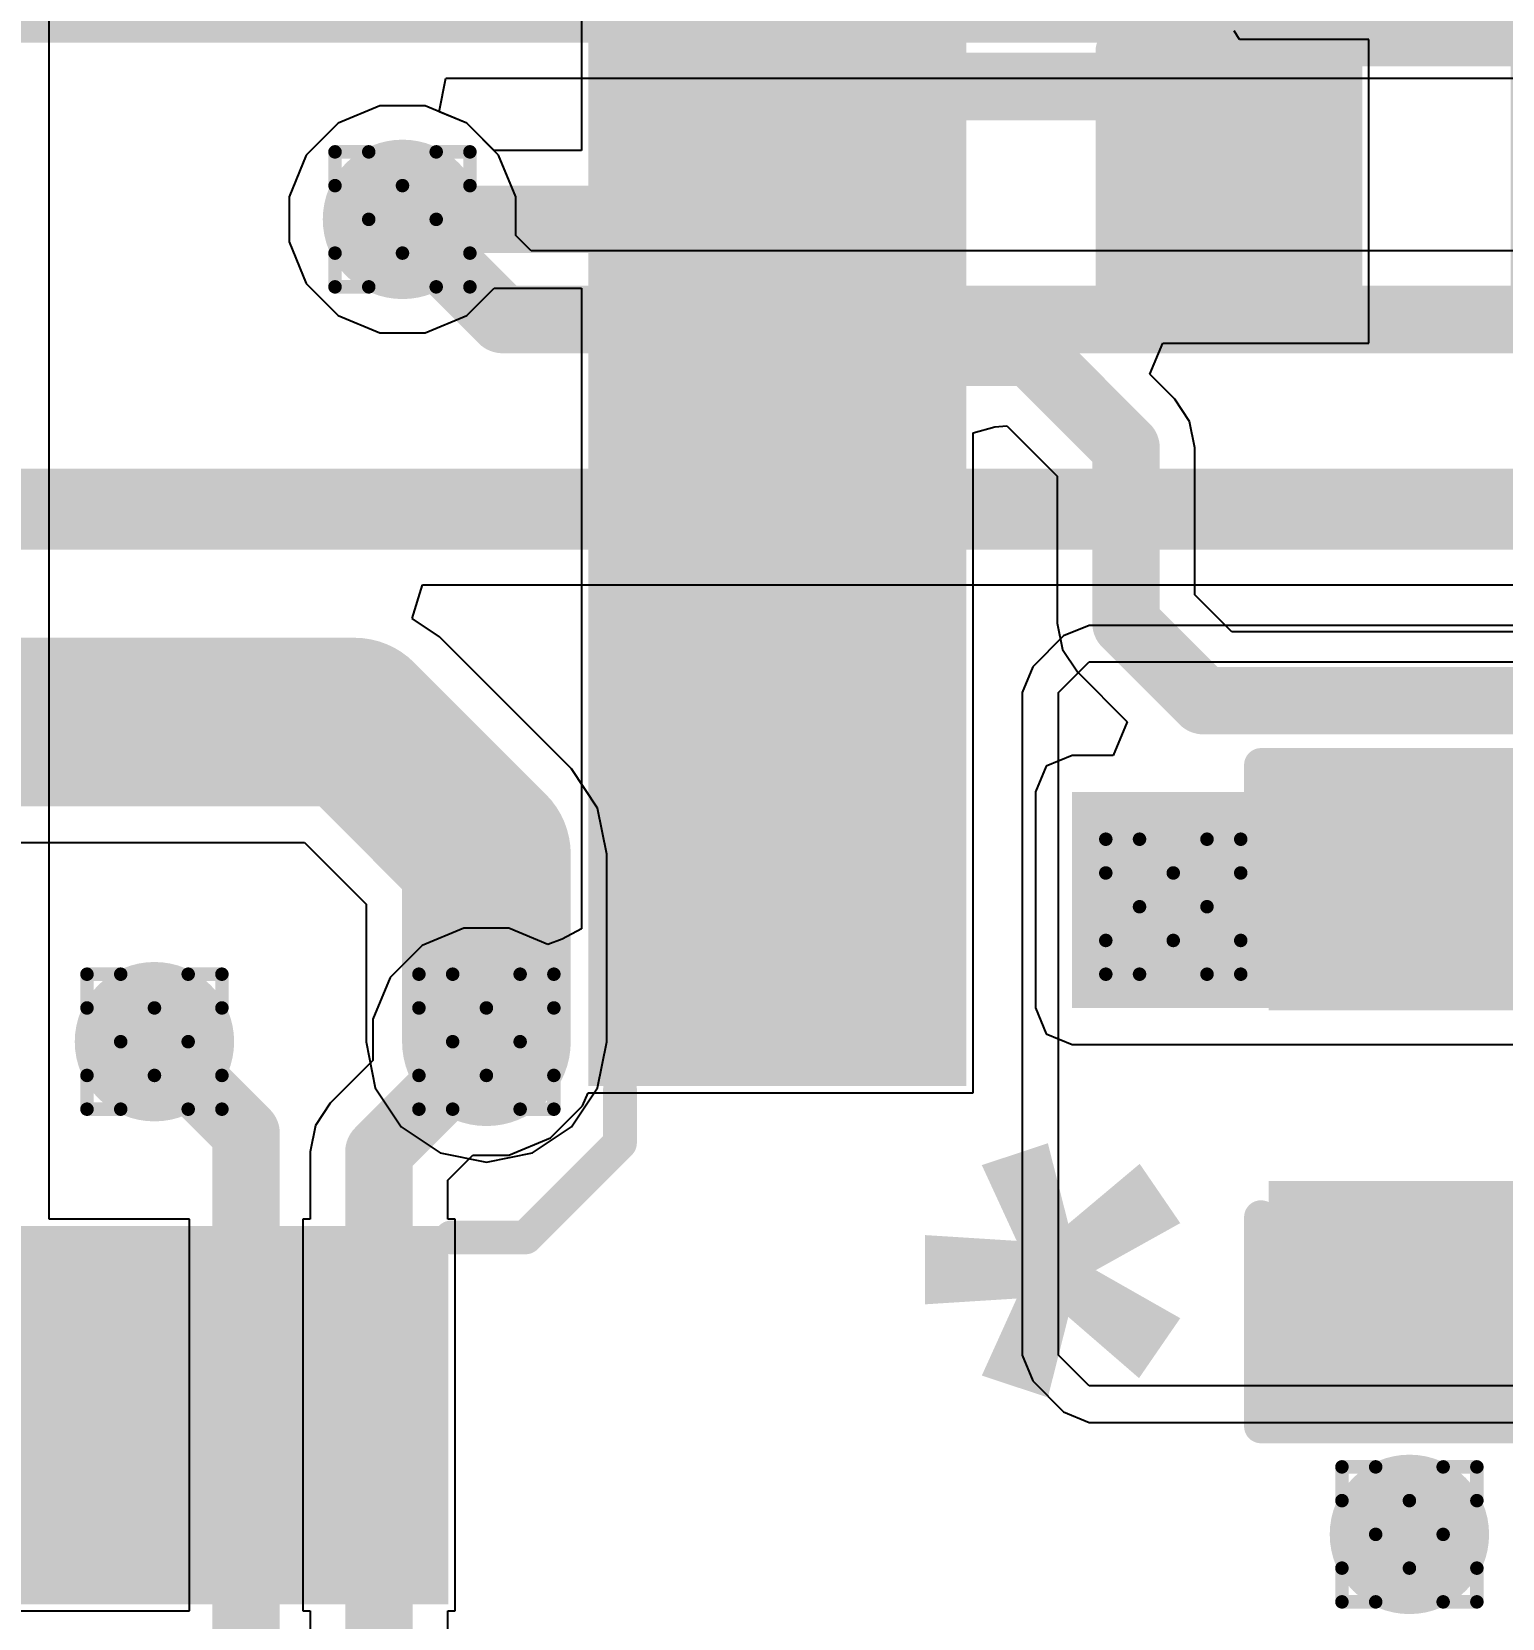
# Model space of a CAD drawing. Header units: inches. Extents: x -0.2 to 17.4, y -0.2 to 2.6.
# Drawn here: x 0.4288 to 0.6468, y 0.8746 to 1.1096 of the extents above; entities that cross this region are included whole.
import ezdxf

# ---------------------------------------------------------------- set-up
doc = ezdxf.new("R2010")
doc.units = ezdxf.units.IN
doc.header["$MEASUREMENT"] = 0
for name, color, linetype in [('Bottom Layer', 5, 'Continuous'), ('Drill Drawing', 1, 'Continuous'), ('Top Layer', 1, 'Continuous'), ('Top Overlay', 2, 'Continuous'), ('Top Paste', 8, 'Continuous'), ('Top Solder', 216, 'Continuous'), ('Via Holes', 16, 'Continuous')]:
    doc.layers.add(name, color=color, linetype=linetype)
doc.styles.add('Arial_Bold', font='', dxfattribs={"height": 0.2})
doc.styles.get('Arial_Bold').set_extended_font_data('Arial', bold=True)

# ---------------------------------------------------------------- blocks, each defined once
blk = doc.blocks.new('48_LQFP__7_7___19')
at = {"layer": 'Top Layer'}
for points in [[(0.19134, 0.03583), (0.19134, 0.02323), (0.14331, 0.02323), (0.14331, 0.03583)], [(0.19134, 0.01614), (0.19134, 0.00354), (0.14331, 0.00354), (0.14331, 0.01614)], [(0.19134, -0.00354), (0.19134, -0.01614), (0.14331, -0.01614), (0.14331, -0.00354)], [(0.19134, -0.02323), (0.19134, -0.03583), (0.14331, -0.03583), (0.14331, -0.02323)], [(0.19134, -0.04291), (0.19134, -0.05551), (0.14331, -0.05551), (0.14331, -0.04291)], [(0.19134, -0.0626), (0.19134, -0.0752), (0.14331, -0.0752), (0.14331, -0.0626)], [(0.19134, -0.08228), (0.19134, -0.09488), (0.14331, -0.09488), (0.14331, -0.08228)], [(0.19134, -0.10197), (0.19134, -0.11457), (0.14331, -0.11457), (0.14331, -0.10197)], [(0.0752, -0.14331), (0.0752, -0.19134), (0.0626, -0.19134), (0.0626, -0.14331)], [(0.09488, -0.14331), (0.09488, -0.19134), (0.08228, -0.19134), (0.08228, -0.14331)], [(0.11457, -0.14331), (0.11457, -0.19134), (0.10197, -0.19134), (0.10197, -0.14331)]]:
    blk.add_hatch(color=1, dxfattribs=at).paths.add_polyline_path(points)
at = {"layer": 'Top Paste'}
for points in [[(0.19134, 0.03583), (0.19134, 0.02323), (0.14331, 0.02323), (0.14331, 0.03583)], [(0.19134, 0.01614), (0.19134, 0.00354), (0.14331, 0.00354), (0.14331, 0.01614)], [(0.19134, -0.00354), (0.19134, -0.01614), (0.14331, -0.01614), (0.14331, -0.00354)], [(0.19134, -0.02323), (0.19134, -0.03583), (0.14331, -0.03583), (0.14331, -0.02323)], [(0.19134, -0.04291), (0.19134, -0.05551), (0.14331, -0.05551), (0.14331, -0.04291)], [(0.19134, -0.0626), (0.19134, -0.0752), (0.14331, -0.0752), (0.14331, -0.0626)], [(0.19134, -0.08228), (0.19134, -0.09488), (0.14331, -0.09488), (0.14331, -0.08228)], [(0.19134, -0.10197), (0.19134, -0.11457), (0.14331, -0.11457), (0.14331, -0.10197)], [(0.0752, -0.14331), (0.0752, -0.19134), (0.0626, -0.19134), (0.0626, -0.14331)], [(0.09488, -0.14331), (0.09488, -0.19134), (0.08228, -0.19134), (0.08228, -0.14331)], [(0.11457, -0.14331), (0.11457, -0.19134), (0.10197, -0.19134), (0.10197, -0.14331)]]:
    blk.add_hatch(color=8, dxfattribs=at).paths.add_polyline_path(points)
at = {"layer": 'Top Solder'}
for points in [[(0.19534, 0.03983), (0.19534, 0.01923), (0.13931, 0.01923), (0.13931, 0.03983)], [(0.19534, 0.02014), (0.19534, -0.00046), (0.13931, -0.00046), (0.13931, 0.02014)], [(0.19534, 0.00046), (0.19534, -0.02014), (0.13931, -0.02014), (0.13931, 0.00046)], [(0.19534, -0.01923), (0.19534, -0.03983), (0.13931, -0.03983), (0.13931, -0.01923)], [(0.19534, -0.03891), (0.19534, -0.05951), (0.13931, -0.05951), (0.13931, -0.03891)], [(0.19534, -0.0586), (0.19534, -0.0792), (0.13931, -0.0792), (0.13931, -0.0586)], [(0.19534, -0.07828), (0.19534, -0.09888), (0.13931, -0.09888), (0.13931, -0.07828)], [(0.19534, -0.09797), (0.19534, -0.11857), (0.13931, -0.11857), (0.13931, -0.09797)], [(0.05951, -0.13931), (0.05951, -0.19534), (0.03891, -0.19534), (0.03891, -0.13931)], [(0.0792, -0.13931), (0.0792, -0.19534), (0.0586, -0.19534), (0.0586, -0.13931)], [(0.09888, -0.13931), (0.09888, -0.19534), (0.07828, -0.19534), (0.07828, -0.13931)], [(0.11857, -0.13931), (0.11857, -0.19534), (0.09797, -0.19534), (0.09797, -0.13931)]]:
    blk.add_hatch(color=216, dxfattribs=at).paths.add_polyline_path(points)
at = {"layer": 'Top Overlay'}
for points in [[(0.144, -0.127, 0.005, 0.005, 0), (0.144, -0.119, 0.005, 0.005, 0)], [(0.13, -0.141, 0.005, 0.005, 0), (0.144, -0.127, 0.005, 0.005, 0)], [(0.119, -0.141, 0.005, 0.005, 0), (0.13, -0.141, 0.005, 0.005, 0)]]:
    blk.add_lwpolyline(points, format="xyseb", dxfattribs=at)
for points in [[(0.14275, -0.119, 0.0025, 0.0025, 1), (0.14525, -0.119, 0.0025, 0.0025, 1)], [(0.14275, -0.127, 0.0025, 0.0025, 1), (0.14525, -0.127, 0.0025, 0.0025, 1)], [(0.14275, -0.127, 0.0025, 0.0025, 1), (0.14525, -0.127, 0.0025, 0.0025, 1)], [(0.11775, -0.141, 0.0025, 0.0025, 1), (0.12025, -0.141, 0.0025, 0.0025, 1)], [(0.12875, -0.141, 0.0025, 0.0025, 1), (0.13125, -0.141, 0.0025, 0.0025, 1)], [(0.12875, -0.141, 0.0025, 0.0025, 1), (0.13125, -0.141, 0.0025, 0.0025, 1)]]:
    blk.add_lwpolyline(points, format="xyseb", close=True, dxfattribs=at)
blk = doc.blocks.new('R___0603_38')
at = {"layer": 'Top Layer'}
for points in [[(-0.015, 0.0175), (-0.015, -0.0175), (-0.045, -0.0175), (-0.045, 0.0175)], [(0.045, 0.0175), (0.045, -0.0175), (0.015, -0.0175), (0.015, 0.0175)]]:
    blk.add_hatch(color=1, dxfattribs=at).paths.add_polyline_path(points)
at = {"layer": 'Top Paste'}
for points in [[(-0.015, 0.0175), (-0.015, -0.0175), (-0.045, -0.0175), (-0.045, 0.0175)], [(0.045, 0.0175), (0.045, -0.0175), (0.015, -0.0175), (0.015, 0.0175)]]:
    blk.add_hatch(color=8, dxfattribs=at).paths.add_polyline_path(points)
at = {"layer": 'Top Solder'}
for points in [[(-0.011, 0.0215), (-0.011, -0.0215), (-0.049, -0.0215), (-0.049, 0.0215)], [(0.049, 0.0215), (0.049, -0.0215), (0.011, -0.0215), (0.011, 0.0215)]]:
    blk.add_hatch(color=216, dxfattribs=at).paths.add_polyline_path(points)
at = {"layer": 'Top Overlay'}
for points in [[(-0.048, 0.021, 0.005, 0.005, 0), (-0.048, -0.021, 0.005, 0.005, 0)], [(0.048, 0.021, 0.005, 0.005, 0), (-0.048, 0.021, 0.005, 0.005, 0)], [(0.048, 0.021, 0.005, 0.005, 0), (0.048, -0.021, 0.005, 0.005, 0)], [(0.048, -0.021, 0.005, 0.005, 0), (-0.048, -0.021, 0.005, 0.005, 0)]]:
    blk.add_lwpolyline(points, format="xyseb", dxfattribs=at)
for points in [[(-0.04925, 0.021, 0.0025, 0.0025, 1), (-0.04675, 0.021, 0.0025, 0.0025, 1)], [(-0.04925, 0.021, 0.0025, 0.0025, 1), (-0.04675, 0.021, 0.0025, 0.0025, 1)], [(0.04675, 0.021, 0.0025, 0.0025, 1), (0.04925, 0.021, 0.0025, 0.0025, 1)], [(0.04675, 0.021, 0.0025, 0.0025, 1), (0.04925, 0.021, 0.0025, 0.0025, 1)], [(-0.04925, -0.021, 0.0025, 0.0025, 1), (-0.04675, -0.021, 0.0025, 0.0025, 1)], [(-0.04925, -0.021, 0.0025, 0.0025, 1), (-0.04675, -0.021, 0.0025, 0.0025, 1)], [(0.04675, -0.021, 0.0025, 0.0025, 1), (0.04925, -0.021, 0.0025, 0.0025, 1)], [(0.04675, -0.021, 0.0025, 0.0025, 1), (0.04925, -0.021, 0.0025, 0.0025, 1)]]:
    blk.add_lwpolyline(points, format="xyseb", close=True, dxfattribs=at)
blk = doc.blocks.new('C___0603_95')
at = {"layer": 'Top Layer'}
for points in [[(-0.015, 0.0175), (-0.015, -0.0175), (-0.045, -0.0175), (-0.045, 0.0175)], [(0.045, 0.0175), (0.045, -0.0175), (0.015, -0.0175), (0.015, 0.0175)]]:
    blk.add_hatch(color=1, dxfattribs=at).paths.add_polyline_path(points)
at = {"layer": 'Top Paste'}
for points in [[(-0.015, 0.0175), (-0.015, -0.0175), (-0.045, -0.0175), (-0.045, 0.0175)], [(0.045, 0.0175), (0.045, -0.0175), (0.015, -0.0175), (0.015, 0.0175)]]:
    blk.add_hatch(color=8, dxfattribs=at).paths.add_polyline_path(points)
at = {"layer": 'Top Solder'}
for points in [[(-0.01264, 0.01986), (-0.01264, -0.01986), (-0.04736, -0.01986), (-0.04736, 0.01986)], [(0.04736, 0.01986), (0.04736, -0.01986), (0.01264, -0.01986), (0.01264, 0.01986)]]:
    blk.add_hatch(color=216, dxfattribs=at).paths.add_polyline_path(points)
at = {"layer": 'Top Overlay'}
for points in [[(-0.018, 0.021, 0.005, 0.005, 0), (-0.049, 0.021, 0.005, 0.005, 0)], [(-0.049, -0.021, 0.005, 0.005, 0), (-0.049, 0.021, 0.005, 0.005, 0)], [(0.049, 0.021, 0.005, 0.005, 0), (0.018, 0.021, 0.005, 0.005, 0)], [(0.049, -0.021, 0.005, 0.005, 0), (0.049, 0.021, 0.005, 0.005, 0)], [(-0.018, -0.021, 0.005, 0.005, 0), (-0.049, -0.021, 0.005, 0.005, 0)], [(0.049, -0.021, 0.005, 0.005, 0), (0.018, -0.021, 0.005, 0.005, 0)]]:
    blk.add_lwpolyline(points, format="xyseb", dxfattribs=at)
for points in [[(-0.05025, 0.021, 0.0025, 0.0025, 1), (-0.04775, 0.021, 0.0025, 0.0025, 1)], [(-0.05025, 0.021, 0.0025, 0.0025, 1), (-0.04775, 0.021, 0.0025, 0.0025, 1)], [(-0.01925, 0.021, 0.0025, 0.0025, 1), (-0.01675, 0.021, 0.0025, 0.0025, 1)], [(0.01675, 0.021, 0.0025, 0.0025, 1), (0.01925, 0.021, 0.0025, 0.0025, 1)], [(0.04775, 0.021, 0.0025, 0.0025, 1), (0.05025, 0.021, 0.0025, 0.0025, 1)], [(0.04775, 0.021, 0.0025, 0.0025, 1), (0.05025, 0.021, 0.0025, 0.0025, 1)], [(-0.05025, -0.021, 0.0025, 0.0025, 1), (-0.04775, -0.021, 0.0025, 0.0025, 1)], [(-0.05025, -0.021, 0.0025, 0.0025, 1), (-0.04775, -0.021, 0.0025, 0.0025, 1)], [(-0.01925, -0.021, 0.0025, 0.0025, 1), (-0.01675, -0.021, 0.0025, 0.0025, 1)], [(0.01675, -0.021, 0.0025, 0.0025, 1), (0.01925, -0.021, 0.0025, 0.0025, 1)], [(0.04775, -0.021, 0.0025, 0.0025, 1), (0.05025, -0.021, 0.0025, 0.0025, 1)], [(0.04775, -0.021, 0.0025, 0.0025, 1), (0.05025, -0.021, 0.0025, 0.0025, 1)]]:
    blk.add_lwpolyline(points, format="xyseb", close=True, dxfattribs=at)

msp = doc.modelspace()

# ---------------------------------------------------------------- hatches: boundary and pattern name
at = {"layer": 'Bottom Layer'}
h = msp.add_hatch(color=5, dxfattribs=at)
edge = h.paths.add_edge_path()
edge.add_arc((0.48376, 1.08184), 0.01181, 0, 360)
h = msp.add_hatch(color=5, dxfattribs=at)
edge = h.paths.add_edge_path()
edge.add_arc((0.598, 0.98), 0.01181, 0, 360)
h = msp.add_hatch(color=5, dxfattribs=at)
edge = h.paths.add_edge_path()
edge.add_arc((0.447, 0.96), 0.01181, 0, 360)
h = msp.add_hatch(color=5, dxfattribs=at)
edge = h.paths.add_edge_path()
edge.add_arc((0.4962, 0.96), 0.01181, 0, 360)
h = msp.add_hatch(color=5, dxfattribs=at)
edge = h.paths.add_edge_path()
edge.add_arc((0.633, 0.887), 0.01181, 0, 360)
at = {"layer": 'Top Layer'}
h = msp.add_hatch(color=1, dxfattribs=at)
edge = h.paths.add_edge_path()
edge.add_arc((0.48376, 1.08184), 0.01181, 0, 360)
msp.add_hatch(color=1, dxfattribs=at).paths.add_polyline_path([(0.583, 0.965), (0.7, 0.965), (0.7, 0.997), (0.583, 0.997)])
h = msp.add_hatch(color=1, dxfattribs=at)
edge = h.paths.add_edge_path()
edge.add_arc((0.598, 0.98), 0.01181, 0, 360)
h = msp.add_hatch(color=1, dxfattribs=at)
edge = h.paths.add_edge_path()
edge.add_arc((0.447, 0.96), 0.01181, 0, 360)
h = msp.add_hatch(color=1, dxfattribs=at)
edge = h.paths.add_edge_path()
edge.add_arc((0.4962, 0.96), 0.01181, 0, 360)
h = msp.add_hatch(color=1, dxfattribs=at)
edge = h.paths.add_edge_path()
edge.add_arc((0.633, 0.887), 0.01181, 0, 360)
at = {"layer": 'Via Holes'}
h = msp.add_hatch(color=7, dxfattribs=at)
edge = h.paths.add_edge_path()
edge.add_arc((0.48376, 1.08184), 0.00591, 0, 360)
h = msp.add_hatch(color=7, dxfattribs=at)
edge = h.paths.add_edge_path()
edge.add_arc((0.598, 0.98), 0.00591, 0, 360)
h = msp.add_hatch(color=7, dxfattribs=at)
edge = h.paths.add_edge_path()
edge.add_arc((0.447, 0.96), 0.00591, 0, 360)
h = msp.add_hatch(color=7, dxfattribs=at)
edge = h.paths.add_edge_path()
edge.add_arc((0.4962, 0.96), 0.00591, 0, 360)
h = msp.add_hatch(color=7, dxfattribs=at)
edge = h.paths.add_edge_path()
edge.add_arc((0.633, 0.887), 0.00591, 0, 360)

# ---------------------------------------------------------------- linework, layer by layer
at = {"layer": 'Bottom Layer'}
for p, q in [((0.4892, 1.09778), (0.4902, 1.10278)), ((0.4902, 1.10278), (0.98544, 1.10278)), ((0.49328, 1.09609), (0.4892, 1.09778)), ((0.49801, 1.09137), (0.49328, 1.09609)), ((0.50057, 1.08519), (0.49801, 1.09137)), ((0.50057, 1.07945), (0.50057, 1.08519)), ((0.50283, 1.0772), (0.50057, 1.07945)), ((0.74542, 1.0772), (0.50283, 1.0772)), ((0.4852, 1.02268), (0.48671, 1.02768)), ((0.48671, 1.02768), (0.77075, 1.02768)), ((0.48926, 1.01997), (0.4852, 1.02268)), ((0.58555, 1.02169), (0.58173, 1.02011)), ((0.75935, 1.02169), (0.58555, 1.02169)), ((0.58555, 1.02169), (0.58555, 1.02169)), ((0.50882, 1.00041), (0.48926, 1.01997)), ((0.58173, 1.02011), (0.57717, 1.01555)), ((0.58173, 1.02011), (0.58173, 1.02011)), ((0.57717, 1.01555), (0.57559, 1.01173)), ((0.581, 1.01173), (0.58555, 1.01628)), ((0.58555, 1.01628), (0.64157, 1.01628)), ((0.64157, 1.01628), (0.75935, 1.01628)), ((0.57559, 1.01173), (0.57559, 1.01173)), ((0.57559, 1.01173), (0.57559, 0.91355)), ((0.581, 0.91355), (0.581, 1.01173)), ((0.51268, 0.99462), (0.50882, 1.00041)), ((0.50882, 1.00041), (0.50882, 1.00041)), ((0.51404, 0.98779), (0.51268, 0.99462)), ((0.3469, 0.98951), (0.46925, 0.98951)), ((0.46925, 0.98951), (0.47836, 0.9804)), ((0.51404, 0.96), (0.51404, 0.98779)), ((0.47836, 0.9804), (0.47836, 0.96)), ((0.47836, 0.96), (0.47972, 0.95317)), ((0.51268, 0.95317), (0.51404, 0.96)), ((0.47972, 0.95317), (0.48358, 0.94738)), ((0.50882, 0.94738), (0.51268, 0.95317)), ((0.48358, 0.94738), (0.48937, 0.94352)), ((0.50303, 0.94352), (0.50882, 0.94738)), ((0.48937, 0.94352), (0.4962, 0.94216)), ((0.4962, 0.94216), (0.50303, 0.94352)), ((0.57559, 0.91355), (0.57559, 0.91355)), ((0.57559, 0.91355), (0.57717, 0.90973)), ((0.58555, 0.909), (0.581, 0.91355)), ((0.57717, 0.90973), (0.57717, 0.90973)), ((0.57717, 0.90973), (0.58173, 0.90517)), ((0.8617, 0.909), (0.58555, 0.909)), ((0.58173, 0.90517), (0.58555, 0.90359)), ((0.58555, 0.90359), (0.58555, 0.90359)), ((0.58555, 0.90359), (0.8617, 0.90359))]:
    msp.add_line(p, q, dxfattribs=at)
for points in [[(0.416, 1.114, 0.012, 0.012, 0), (0.998, 1.114, 0.012, 0.012, 0)], [(0.48376, 1.08184, 0.01, 0.01, 0), (0.4986, 1.067, 0.01, 0.01, 0)], [(0.4986, 1.067, 0.01, 0.01, 0), (0.759, 1.067, 0.01, 0.01, 0)], [(0.396, 1.03889, 0.012, 0.012, 0), (1.07815, 1.03889, 0.012, 0.012, 0)], [(0.26031, 1.00735, 0.025, 0.025, 0), (0.47664, 1.00735, 0.025, 0.025, 0)], [(0.47664, 1.00735, 0.025, 0.025, 0), (0.4962, 0.98779, 0.025, 0.025, 0)], [(0.4962, 0.96, 0.025, 0.025, 0), (0.4962, 0.98779, 0.025, 0.025, 0)]]:
    msp.add_lwpolyline(points, format="xyseb", dxfattribs=at)
for points in [[(0.48126, 1.08184, 0.005, 0.005, 1), (0.48626, 1.08184, 0.005, 0.005, 1)], [(0.4961, 1.067, 0.005, 0.005, 1), (0.5011, 1.067, 0.005, 0.005, 1)], [(0.4961, 1.067, 0.005, 0.005, 1), (0.5011, 1.067, 0.005, 0.005, 1)], [(0.47039, 1.00735, 0.0125, 0.0125, 1), (0.48289, 1.00735, 0.0125, 0.0125, 1)], [(0.47039, 1.00735, 0.0125, 0.0125, 1), (0.48289, 1.00735, 0.0125, 0.0125, 1)], [(0.48995, 0.98779, 0.0125, 0.0125, 1), (0.50245, 0.98779, 0.0125, 0.0125, 1)], [(0.48995, 0.98779, 0.0125, 0.0125, 1), (0.50245, 0.98779, 0.0125, 0.0125, 1)], [(0.48995, 0.96, 0.0125, 0.0125, 1), (0.50245, 0.96, 0.0125, 0.0125, 1)]]:
    msp.add_lwpolyline(points, format="xyseb", close=True, dxfattribs=at)
at = {"layer": 'Drill Drawing'}
for points in [[(0.47376, 1.08684, 0.002, 0.002, 0), (0.47376, 1.09184, 0.002, 0.002, 0)], [(0.47376, 1.09184, 0.002, 0.002, 0), (0.47876, 1.09184, 0.002, 0.002, 0)], [(0.47876, 1.09184, 0.002, 0.002, 0), (0.48376, 1.08684, 0.002, 0.002, 0)], [(0.48376, 1.08684, 0.002, 0.002, 0), (0.48876, 1.09184, 0.002, 0.002, 0)], [(0.48876, 1.09184, 0.002, 0.002, 0), (0.49376, 1.09184, 0.002, 0.002, 0)], [(0.49376, 1.08684, 0.002, 0.002, 0), (0.49376, 1.09184, 0.002, 0.002, 0)], [(0.47376, 1.08684, 0.002, 0.002, 0), (0.47876, 1.08184, 0.002, 0.002, 0)], [(0.48876, 1.08184, 0.002, 0.002, 0), (0.49376, 1.08684, 0.002, 0.002, 0)], [(0.47376, 1.07684, 0.002, 0.002, 0), (0.47876, 1.08184, 0.002, 0.002, 0)], [(0.48876, 1.08184, 0.002, 0.002, 0), (0.49376, 1.07684, 0.002, 0.002, 0)], [(0.47376, 1.07184, 0.002, 0.002, 0), (0.47376, 1.07684, 0.002, 0.002, 0)], [(0.47876, 1.07184, 0.002, 0.002, 0), (0.48376, 1.07684, 0.002, 0.002, 0)], [(0.48376, 1.07684, 0.002, 0.002, 0), (0.48876, 1.07184, 0.002, 0.002, 0)], [(0.49376, 1.07184, 0.002, 0.002, 0), (0.49376, 1.07684, 0.002, 0.002, 0)], [(0.47376, 1.07184, 0.002, 0.002, 0), (0.47876, 1.07184, 0.002, 0.002, 0)], [(0.48876, 1.07184, 0.002, 0.002, 0), (0.49376, 1.07184, 0.002, 0.002, 0)], [(0.588, 0.985, 0.002, 0.002, 0), (0.588, 0.99, 0.002, 0.002, 0)], [(0.588, 0.99, 0.002, 0.002, 0), (0.593, 0.99, 0.002, 0.002, 0)], [(0.593, 0.99, 0.002, 0.002, 0), (0.598, 0.985, 0.002, 0.002, 0)], [(0.598, 0.985, 0.002, 0.002, 0), (0.603, 0.99, 0.002, 0.002, 0)], [(0.603, 0.99, 0.002, 0.002, 0), (0.608, 0.99, 0.002, 0.002, 0)], [(0.608, 0.985, 0.002, 0.002, 0), (0.608, 0.99, 0.002, 0.002, 0)], [(0.588, 0.985, 0.002, 0.002, 0), (0.593, 0.98, 0.002, 0.002, 0)], [(0.603, 0.98, 0.002, 0.002, 0), (0.608, 0.985, 0.002, 0.002, 0)], [(0.588, 0.975, 0.002, 0.002, 0), (0.593, 0.98, 0.002, 0.002, 0)], [(0.603, 0.98, 0.002, 0.002, 0), (0.608, 0.975, 0.002, 0.002, 0)], [(0.588, 0.97, 0.002, 0.002, 0), (0.588, 0.975, 0.002, 0.002, 0)], [(0.593, 0.97, 0.002, 0.002, 0), (0.598, 0.975, 0.002, 0.002, 0)], [(0.598, 0.975, 0.002, 0.002, 0), (0.603, 0.97, 0.002, 0.002, 0)], [(0.608, 0.97, 0.002, 0.002, 0), (0.608, 0.975, 0.002, 0.002, 0)], [(0.437, 0.965, 0.002, 0.002, 0), (0.437, 0.97, 0.002, 0.002, 0)], [(0.437, 0.97, 0.002, 0.002, 0), (0.442, 0.97, 0.002, 0.002, 0)], [(0.442, 0.97, 0.002, 0.002, 0), (0.447, 0.965, 0.002, 0.002, 0)], [(0.447, 0.965, 0.002, 0.002, 0), (0.452, 0.97, 0.002, 0.002, 0)], [(0.452, 0.97, 0.002, 0.002, 0), (0.457, 0.97, 0.002, 0.002, 0)], [(0.457, 0.965, 0.002, 0.002, 0), (0.457, 0.97, 0.002, 0.002, 0)], [(0.4862, 0.965, 0.002, 0.002, 0), (0.4862, 0.97, 0.002, 0.002, 0)], [(0.4862, 0.97, 0.002, 0.002, 0), (0.4912, 0.97, 0.002, 0.002, 0)], [(0.4912, 0.97, 0.002, 0.002, 0), (0.4962, 0.965, 0.002, 0.002, 0)], [(0.4962, 0.965, 0.002, 0.002, 0), (0.5012, 0.97, 0.002, 0.002, 0)], [(0.5012, 0.97, 0.002, 0.002, 0), (0.5062, 0.97, 0.002, 0.002, 0)], [(0.5062, 0.965, 0.002, 0.002, 0), (0.5062, 0.97, 0.002, 0.002, 0)], [(0.588, 0.97, 0.002, 0.002, 0), (0.593, 0.97, 0.002, 0.002, 0)], [(0.603, 0.97, 0.002, 0.002, 0), (0.608, 0.97, 0.002, 0.002, 0)], [(0.437, 0.965, 0.002, 0.002, 0), (0.442, 0.96, 0.002, 0.002, 0)], [(0.452, 0.96, 0.002, 0.002, 0), (0.457, 0.965, 0.002, 0.002, 0)], [(0.4862, 0.965, 0.002, 0.002, 0), (0.4912, 0.96, 0.002, 0.002, 0)], [(0.5012, 0.96, 0.002, 0.002, 0), (0.5062, 0.965, 0.002, 0.002, 0)], [(0.437, 0.955, 0.002, 0.002, 0), (0.442, 0.96, 0.002, 0.002, 0)], [(0.452, 0.96, 0.002, 0.002, 0), (0.457, 0.955, 0.002, 0.002, 0)], [(0.4862, 0.955, 0.002, 0.002, 0), (0.4912, 0.96, 0.002, 0.002, 0)], [(0.5012, 0.96, 0.002, 0.002, 0), (0.5062, 0.955, 0.002, 0.002, 0)], [(0.437, 0.95, 0.002, 0.002, 0), (0.437, 0.955, 0.002, 0.002, 0)], [(0.442, 0.95, 0.002, 0.002, 0), (0.447, 0.955, 0.002, 0.002, 0)], [(0.447, 0.955, 0.002, 0.002, 0), (0.452, 0.95, 0.002, 0.002, 0)], [(0.457, 0.95, 0.002, 0.002, 0), (0.457, 0.955, 0.002, 0.002, 0)], [(0.4862, 0.95, 0.002, 0.002, 0), (0.4862, 0.955, 0.002, 0.002, 0)], [(0.4912, 0.95, 0.002, 0.002, 0), (0.4962, 0.955, 0.002, 0.002, 0)], [(0.4962, 0.955, 0.002, 0.002, 0), (0.5012, 0.95, 0.002, 0.002, 0)], [(0.5062, 0.95, 0.002, 0.002, 0), (0.5062, 0.955, 0.002, 0.002, 0)], [(0.437, 0.95, 0.002, 0.002, 0), (0.442, 0.95, 0.002, 0.002, 0)], [(0.452, 0.95, 0.002, 0.002, 0), (0.457, 0.95, 0.002, 0.002, 0)], [(0.4862, 0.95, 0.002, 0.002, 0), (0.4912, 0.95, 0.002, 0.002, 0)], [(0.5012, 0.95, 0.002, 0.002, 0), (0.5062, 0.95, 0.002, 0.002, 0)], [(0.623, 0.892, 0.002, 0.002, 0), (0.623, 0.897, 0.002, 0.002, 0)], [(0.623, 0.897, 0.002, 0.002, 0), (0.628, 0.897, 0.002, 0.002, 0)], [(0.628, 0.897, 0.002, 0.002, 0), (0.633, 0.892, 0.002, 0.002, 0)], [(0.633, 0.892, 0.002, 0.002, 0), (0.638, 0.897, 0.002, 0.002, 0)], [(0.638, 0.897, 0.002, 0.002, 0), (0.643, 0.897, 0.002, 0.002, 0)], [(0.643, 0.892, 0.002, 0.002, 0), (0.643, 0.897, 0.002, 0.002, 0)], [(0.623, 0.892, 0.002, 0.002, 0), (0.628, 0.887, 0.002, 0.002, 0)], [(0.638, 0.887, 0.002, 0.002, 0), (0.643, 0.892, 0.002, 0.002, 0)], [(0.623, 0.882, 0.002, 0.002, 0), (0.628, 0.887, 0.002, 0.002, 0)], [(0.638, 0.887, 0.002, 0.002, 0), (0.643, 0.882, 0.002, 0.002, 0)], [(0.623, 0.877, 0.002, 0.002, 0), (0.623, 0.882, 0.002, 0.002, 0)], [(0.628, 0.877, 0.002, 0.002, 0), (0.633, 0.882, 0.002, 0.002, 0)], [(0.633, 0.882, 0.002, 0.002, 0), (0.638, 0.877, 0.002, 0.002, 0)], [(0.643, 0.877, 0.002, 0.002, 0), (0.643, 0.882, 0.002, 0.002, 0)], [(0.623, 0.877, 0.002, 0.002, 0), (0.628, 0.877, 0.002, 0.002, 0)], [(0.638, 0.877, 0.002, 0.002, 0), (0.643, 0.877, 0.002, 0.002, 0)]]:
    msp.add_lwpolyline(points, format="xyseb", dxfattribs=at)
for points in [[(0.47326, 1.09184, 0.001, 0.001, 1), (0.47426, 1.09184, 0.001, 0.001, 1)], [(0.47326, 1.09184, 0.001, 0.001, 1), (0.47426, 1.09184, 0.001, 0.001, 1)], [(0.47826, 1.09184, 0.001, 0.001, 1), (0.47926, 1.09184, 0.001, 0.001, 1)], [(0.47826, 1.09184, 0.001, 0.001, 1), (0.47926, 1.09184, 0.001, 0.001, 1)], [(0.48826, 1.09184, 0.001, 0.001, 1), (0.48926, 1.09184, 0.001, 0.001, 1)], [(0.48826, 1.09184, 0.001, 0.001, 1), (0.48926, 1.09184, 0.001, 0.001, 1)], [(0.49326, 1.09184, 0.001, 0.001, 1), (0.49426, 1.09184, 0.001, 0.001, 1)], [(0.49326, 1.09184, 0.001, 0.001, 1), (0.49426, 1.09184, 0.001, 0.001, 1)], [(0.47326, 1.08684, 0.001, 0.001, 1), (0.47426, 1.08684, 0.001, 0.001, 1)], [(0.47326, 1.08684, 0.001, 0.001, 1), (0.47426, 1.08684, 0.001, 0.001, 1)], [(0.48326, 1.08684, 0.001, 0.001, 1), (0.48426, 1.08684, 0.001, 0.001, 1)], [(0.48326, 1.08684, 0.001, 0.001, 1), (0.48426, 1.08684, 0.001, 0.001, 1)], [(0.49326, 1.08684, 0.001, 0.001, 1), (0.49426, 1.08684, 0.001, 0.001, 1)], [(0.49326, 1.08684, 0.001, 0.001, 1), (0.49426, 1.08684, 0.001, 0.001, 1)], [(0.47826, 1.08184, 0.001, 0.001, 1), (0.47926, 1.08184, 0.001, 0.001, 1)], [(0.47826, 1.08184, 0.001, 0.001, 1), (0.47926, 1.08184, 0.001, 0.001, 1)], [(0.48826, 1.08184, 0.001, 0.001, 1), (0.48926, 1.08184, 0.001, 0.001, 1)], [(0.48826, 1.08184, 0.001, 0.001, 1), (0.48926, 1.08184, 0.001, 0.001, 1)], [(0.47326, 1.07684, 0.001, 0.001, 1), (0.47426, 1.07684, 0.001, 0.001, 1)], [(0.47326, 1.07684, 0.001, 0.001, 1), (0.47426, 1.07684, 0.001, 0.001, 1)], [(0.48326, 1.07684, 0.001, 0.001, 1), (0.48426, 1.07684, 0.001, 0.001, 1)], [(0.48326, 1.07684, 0.001, 0.001, 1), (0.48426, 1.07684, 0.001, 0.001, 1)], [(0.49326, 1.07684, 0.001, 0.001, 1), (0.49426, 1.07684, 0.001, 0.001, 1)], [(0.49326, 1.07684, 0.001, 0.001, 1), (0.49426, 1.07684, 0.001, 0.001, 1)], [(0.47326, 1.07184, 0.001, 0.001, 1), (0.47426, 1.07184, 0.001, 0.001, 1)], [(0.47326, 1.07184, 0.001, 0.001, 1), (0.47426, 1.07184, 0.001, 0.001, 1)], [(0.47826, 1.07184, 0.001, 0.001, 1), (0.47926, 1.07184, 0.001, 0.001, 1)], [(0.47826, 1.07184, 0.001, 0.001, 1), (0.47926, 1.07184, 0.001, 0.001, 1)], [(0.48826, 1.07184, 0.001, 0.001, 1), (0.48926, 1.07184, 0.001, 0.001, 1)], [(0.48826, 1.07184, 0.001, 0.001, 1), (0.48926, 1.07184, 0.001, 0.001, 1)], [(0.49326, 1.07184, 0.001, 0.001, 1), (0.49426, 1.07184, 0.001, 0.001, 1)], [(0.49326, 1.07184, 0.001, 0.001, 1), (0.49426, 1.07184, 0.001, 0.001, 1)], [(0.5875, 0.99, 0.001, 0.001, 1), (0.5885, 0.99, 0.001, 0.001, 1)], [(0.5875, 0.99, 0.001, 0.001, 1), (0.5885, 0.99, 0.001, 0.001, 1)], [(0.5925, 0.99, 0.001, 0.001, 1), (0.5935, 0.99, 0.001, 0.001, 1)], [(0.5925, 0.99, 0.001, 0.001, 1), (0.5935, 0.99, 0.001, 0.001, 1)], [(0.6025, 0.99, 0.001, 0.001, 1), (0.6035, 0.99, 0.001, 0.001, 1)], [(0.6025, 0.99, 0.001, 0.001, 1), (0.6035, 0.99, 0.001, 0.001, 1)], [(0.6075, 0.99, 0.001, 0.001, 1), (0.6085, 0.99, 0.001, 0.001, 1)], [(0.6075, 0.99, 0.001, 0.001, 1), (0.6085, 0.99, 0.001, 0.001, 1)], [(0.5875, 0.985, 0.001, 0.001, 1), (0.5885, 0.985, 0.001, 0.001, 1)], [(0.5875, 0.985, 0.001, 0.001, 1), (0.5885, 0.985, 0.001, 0.001, 1)], [(0.5975, 0.985, 0.001, 0.001, 1), (0.5985, 0.985, 0.001, 0.001, 1)], [(0.5975, 0.985, 0.001, 0.001, 1), (0.5985, 0.985, 0.001, 0.001, 1)], [(0.6075, 0.985, 0.001, 0.001, 1), (0.6085, 0.985, 0.001, 0.001, 1)], [(0.6075, 0.985, 0.001, 0.001, 1), (0.6085, 0.985, 0.001, 0.001, 1)], [(0.5925, 0.98, 0.001, 0.001, 1), (0.5935, 0.98, 0.001, 0.001, 1)], [(0.5925, 0.98, 0.001, 0.001, 1), (0.5935, 0.98, 0.001, 0.001, 1)], [(0.6025, 0.98, 0.001, 0.001, 1), (0.6035, 0.98, 0.001, 0.001, 1)], [(0.6025, 0.98, 0.001, 0.001, 1), (0.6035, 0.98, 0.001, 0.001, 1)], [(0.5875, 0.975, 0.001, 0.001, 1), (0.5885, 0.975, 0.001, 0.001, 1)], [(0.5875, 0.975, 0.001, 0.001, 1), (0.5885, 0.975, 0.001, 0.001, 1)], [(0.5975, 0.975, 0.001, 0.001, 1), (0.5985, 0.975, 0.001, 0.001, 1)], [(0.5975, 0.975, 0.001, 0.001, 1), (0.5985, 0.975, 0.001, 0.001, 1)], [(0.6075, 0.975, 0.001, 0.001, 1), (0.6085, 0.975, 0.001, 0.001, 1)], [(0.6075, 0.975, 0.001, 0.001, 1), (0.6085, 0.975, 0.001, 0.001, 1)], [(0.4365, 0.97, 0.001, 0.001, 1), (0.4375, 0.97, 0.001, 0.001, 1)], [(0.4365, 0.97, 0.001, 0.001, 1), (0.4375, 0.97, 0.001, 0.001, 1)], [(0.4415, 0.97, 0.001, 0.001, 1), (0.4425, 0.97, 0.001, 0.001, 1)], [(0.4415, 0.97, 0.001, 0.001, 1), (0.4425, 0.97, 0.001, 0.001, 1)], [(0.4515, 0.97, 0.001, 0.001, 1), (0.4525, 0.97, 0.001, 0.001, 1)], [(0.4515, 0.97, 0.001, 0.001, 1), (0.4525, 0.97, 0.001, 0.001, 1)], [(0.4565, 0.97, 0.001, 0.001, 1), (0.4575, 0.97, 0.001, 0.001, 1)], [(0.4565, 0.97, 0.001, 0.001, 1), (0.4575, 0.97, 0.001, 0.001, 1)], [(0.4857, 0.97, 0.001, 0.001, 1), (0.4867, 0.97, 0.001, 0.001, 1)], [(0.4857, 0.97, 0.001, 0.001, 1), (0.4867, 0.97, 0.001, 0.001, 1)], [(0.4907, 0.97, 0.001, 0.001, 1), (0.4917, 0.97, 0.001, 0.001, 1)], [(0.4907, 0.97, 0.001, 0.001, 1), (0.4917, 0.97, 0.001, 0.001, 1)], [(0.5007, 0.97, 0.001, 0.001, 1), (0.5017, 0.97, 0.001, 0.001, 1)], [(0.5007, 0.97, 0.001, 0.001, 1), (0.5017, 0.97, 0.001, 0.001, 1)], [(0.5057, 0.97, 0.001, 0.001, 1), (0.5067, 0.97, 0.001, 0.001, 1)], [(0.5057, 0.97, 0.001, 0.001, 1), (0.5067, 0.97, 0.001, 0.001, 1)], [(0.5875, 0.97, 0.001, 0.001, 1), (0.5885, 0.97, 0.001, 0.001, 1)], [(0.5875, 0.97, 0.001, 0.001, 1), (0.5885, 0.97, 0.001, 0.001, 1)], [(0.5925, 0.97, 0.001, 0.001, 1), (0.5935, 0.97, 0.001, 0.001, 1)], [(0.5925, 0.97, 0.001, 0.001, 1), (0.5935, 0.97, 0.001, 0.001, 1)], [(0.6025, 0.97, 0.001, 0.001, 1), (0.6035, 0.97, 0.001, 0.001, 1)], [(0.6025, 0.97, 0.001, 0.001, 1), (0.6035, 0.97, 0.001, 0.001, 1)], [(0.6075, 0.97, 0.001, 0.001, 1), (0.6085, 0.97, 0.001, 0.001, 1)], [(0.6075, 0.97, 0.001, 0.001, 1), (0.6085, 0.97, 0.001, 0.001, 1)], [(0.4365, 0.965, 0.001, 0.001, 1), (0.4375, 0.965, 0.001, 0.001, 1)], [(0.4365, 0.965, 0.001, 0.001, 1), (0.4375, 0.965, 0.001, 0.001, 1)], [(0.4465, 0.965, 0.001, 0.001, 1), (0.4475, 0.965, 0.001, 0.001, 1)], [(0.4465, 0.965, 0.001, 0.001, 1), (0.4475, 0.965, 0.001, 0.001, 1)], [(0.4565, 0.965, 0.001, 0.001, 1), (0.4575, 0.965, 0.001, 0.001, 1)], [(0.4565, 0.965, 0.001, 0.001, 1), (0.4575, 0.965, 0.001, 0.001, 1)], [(0.4857, 0.965, 0.001, 0.001, 1), (0.4867, 0.965, 0.001, 0.001, 1)], [(0.4857, 0.965, 0.001, 0.001, 1), (0.4867, 0.965, 0.001, 0.001, 1)], [(0.4957, 0.965, 0.001, 0.001, 1), (0.4967, 0.965, 0.001, 0.001, 1)], [(0.4957, 0.965, 0.001, 0.001, 1), (0.4967, 0.965, 0.001, 0.001, 1)], [(0.5057, 0.965, 0.001, 0.001, 1), (0.5067, 0.965, 0.001, 0.001, 1)], [(0.5057, 0.965, 0.001, 0.001, 1), (0.5067, 0.965, 0.001, 0.001, 1)], [(0.4415, 0.96, 0.001, 0.001, 1), (0.4425, 0.96, 0.001, 0.001, 1)], [(0.4415, 0.96, 0.001, 0.001, 1), (0.4425, 0.96, 0.001, 0.001, 1)], [(0.4515, 0.96, 0.001, 0.001, 1), (0.4525, 0.96, 0.001, 0.001, 1)], [(0.4515, 0.96, 0.001, 0.001, 1), (0.4525, 0.96, 0.001, 0.001, 1)], [(0.4907, 0.96, 0.001, 0.001, 1), (0.4917, 0.96, 0.001, 0.001, 1)], [(0.4907, 0.96, 0.001, 0.001, 1), (0.4917, 0.96, 0.001, 0.001, 1)], [(0.5007, 0.96, 0.001, 0.001, 1), (0.5017, 0.96, 0.001, 0.001, 1)], [(0.5007, 0.96, 0.001, 0.001, 1), (0.5017, 0.96, 0.001, 0.001, 1)], [(0.4365, 0.955, 0.001, 0.001, 1), (0.4375, 0.955, 0.001, 0.001, 1)], [(0.4365, 0.955, 0.001, 0.001, 1), (0.4375, 0.955, 0.001, 0.001, 1)], [(0.4465, 0.955, 0.001, 0.001, 1), (0.4475, 0.955, 0.001, 0.001, 1)], [(0.4465, 0.955, 0.001, 0.001, 1), (0.4475, 0.955, 0.001, 0.001, 1)], [(0.4565, 0.955, 0.001, 0.001, 1), (0.4575, 0.955, 0.001, 0.001, 1)], [(0.4565, 0.955, 0.001, 0.001, 1), (0.4575, 0.955, 0.001, 0.001, 1)], [(0.4857, 0.955, 0.001, 0.001, 1), (0.4867, 0.955, 0.001, 0.001, 1)], [(0.4857, 0.955, 0.001, 0.001, 1), (0.4867, 0.955, 0.001, 0.001, 1)], [(0.4957, 0.955, 0.001, 0.001, 1), (0.4967, 0.955, 0.001, 0.001, 1)], [(0.4957, 0.955, 0.001, 0.001, 1), (0.4967, 0.955, 0.001, 0.001, 1)], [(0.5057, 0.955, 0.001, 0.001, 1), (0.5067, 0.955, 0.001, 0.001, 1)], [(0.5057, 0.955, 0.001, 0.001, 1), (0.5067, 0.955, 0.001, 0.001, 1)], [(0.4365, 0.95, 0.001, 0.001, 1), (0.4375, 0.95, 0.001, 0.001, 1)], [(0.4365, 0.95, 0.001, 0.001, 1), (0.4375, 0.95, 0.001, 0.001, 1)], [(0.4415, 0.95, 0.001, 0.001, 1), (0.4425, 0.95, 0.001, 0.001, 1)], [(0.4415, 0.95, 0.001, 0.001, 1), (0.4425, 0.95, 0.001, 0.001, 1)], [(0.4515, 0.95, 0.001, 0.001, 1), (0.4525, 0.95, 0.001, 0.001, 1)], [(0.4515, 0.95, 0.001, 0.001, 1), (0.4525, 0.95, 0.001, 0.001, 1)], [(0.4565, 0.95, 0.001, 0.001, 1), (0.4575, 0.95, 0.001, 0.001, 1)], [(0.4565, 0.95, 0.001, 0.001, 1), (0.4575, 0.95, 0.001, 0.001, 1)], [(0.4857, 0.95, 0.001, 0.001, 1), (0.4867, 0.95, 0.001, 0.001, 1)], [(0.4857, 0.95, 0.001, 0.001, 1), (0.4867, 0.95, 0.001, 0.001, 1)], [(0.4907, 0.95, 0.001, 0.001, 1), (0.4917, 0.95, 0.001, 0.001, 1)], [(0.4907, 0.95, 0.001, 0.001, 1), (0.4917, 0.95, 0.001, 0.001, 1)], [(0.5007, 0.95, 0.001, 0.001, 1), (0.5017, 0.95, 0.001, 0.001, 1)], [(0.5007, 0.95, 0.001, 0.001, 1), (0.5017, 0.95, 0.001, 0.001, 1)], [(0.5057, 0.95, 0.001, 0.001, 1), (0.5067, 0.95, 0.001, 0.001, 1)], [(0.5057, 0.95, 0.001, 0.001, 1), (0.5067, 0.95, 0.001, 0.001, 1)], [(0.6225, 0.897, 0.001, 0.001, 1), (0.6235, 0.897, 0.001, 0.001, 1)], [(0.6225, 0.897, 0.001, 0.001, 1), (0.6235, 0.897, 0.001, 0.001, 1)], [(0.6275, 0.897, 0.001, 0.001, 1), (0.6285, 0.897, 0.001, 0.001, 1)], [(0.6275, 0.897, 0.001, 0.001, 1), (0.6285, 0.897, 0.001, 0.001, 1)], [(0.6375, 0.897, 0.001, 0.001, 1), (0.6385, 0.897, 0.001, 0.001, 1)], [(0.6375, 0.897, 0.001, 0.001, 1), (0.6385, 0.897, 0.001, 0.001, 1)], [(0.6425, 0.897, 0.001, 0.001, 1), (0.6435, 0.897, 0.001, 0.001, 1)], [(0.6425, 0.897, 0.001, 0.001, 1), (0.6435, 0.897, 0.001, 0.001, 1)], [(0.6225, 0.892, 0.001, 0.001, 1), (0.6235, 0.892, 0.001, 0.001, 1)], [(0.6225, 0.892, 0.001, 0.001, 1), (0.6235, 0.892, 0.001, 0.001, 1)], [(0.6325, 0.892, 0.001, 0.001, 1), (0.6335, 0.892, 0.001, 0.001, 1)], [(0.6325, 0.892, 0.001, 0.001, 1), (0.6335, 0.892, 0.001, 0.001, 1)], [(0.6425, 0.892, 0.001, 0.001, 1), (0.6435, 0.892, 0.001, 0.001, 1)], [(0.6425, 0.892, 0.001, 0.001, 1), (0.6435, 0.892, 0.001, 0.001, 1)], [(0.6275, 0.887, 0.001, 0.001, 1), (0.6285, 0.887, 0.001, 0.001, 1)], [(0.6275, 0.887, 0.001, 0.001, 1), (0.6285, 0.887, 0.001, 0.001, 1)], [(0.6375, 0.887, 0.001, 0.001, 1), (0.6385, 0.887, 0.001, 0.001, 1)], [(0.6375, 0.887, 0.001, 0.001, 1), (0.6385, 0.887, 0.001, 0.001, 1)], [(0.6225, 0.882, 0.001, 0.001, 1), (0.6235, 0.882, 0.001, 0.001, 1)], [(0.6225, 0.882, 0.001, 0.001, 1), (0.6235, 0.882, 0.001, 0.001, 1)], [(0.6325, 0.882, 0.001, 0.001, 1), (0.6335, 0.882, 0.001, 0.001, 1)], [(0.6325, 0.882, 0.001, 0.001, 1), (0.6335, 0.882, 0.001, 0.001, 1)], [(0.6425, 0.882, 0.001, 0.001, 1), (0.6435, 0.882, 0.001, 0.001, 1)], [(0.6425, 0.882, 0.001, 0.001, 1), (0.6435, 0.882, 0.001, 0.001, 1)], [(0.6225, 0.877, 0.001, 0.001, 1), (0.6235, 0.877, 0.001, 0.001, 1)], [(0.6225, 0.877, 0.001, 0.001, 1), (0.6235, 0.877, 0.001, 0.001, 1)], [(0.6275, 0.877, 0.001, 0.001, 1), (0.6285, 0.877, 0.001, 0.001, 1)], [(0.6275, 0.877, 0.001, 0.001, 1), (0.6285, 0.877, 0.001, 0.001, 1)], [(0.6375, 0.877, 0.001, 0.001, 1), (0.6385, 0.877, 0.001, 0.001, 1)], [(0.6375, 0.877, 0.001, 0.001, 1), (0.6385, 0.877, 0.001, 0.001, 1)], [(0.6425, 0.877, 0.001, 0.001, 1), (0.6435, 0.877, 0.001, 0.001, 1)], [(0.6425, 0.877, 0.001, 0.001, 1), (0.6435, 0.877, 0.001, 0.001, 1)]]:
    msp.add_lwpolyline(points, format="xyseb", close=True, dxfattribs=at)
at = {"layer": 'Top Layer'}
for p, q in [((0.43141, 0.93369), (0.43141, 1.16999)), ((0.51031, 1.1307), (0.51031, 1.09204)), ((0.60784, 1.1085), (0.60705, 1.10978)), ((0.627, 1.1085), (0.60784, 1.1085)), ((0.627, 1.0635), (0.627, 1.1085)), ((0.48042, 1.09865), (0.47424, 1.09609)), ((0.4871, 1.09865), (0.48042, 1.09865)), ((0.49328, 1.09609), (0.4871, 1.09865)), ((0.47424, 1.09609), (0.46951, 1.09137)), ((0.49734, 1.09204), (0.49328, 1.09609)), ((0.46951, 1.09137), (0.46695, 1.08519)), ((0.51031, 1.09204), (0.49734, 1.09204)), ((0.46695, 1.08519), (0.46695, 1.0785)), ((0.46695, 1.0785), (0.46951, 1.07232)), ((0.46951, 1.07232), (0.47424, 1.06759)), ((0.49328, 1.06759), (0.49734, 1.07165)), ((0.49734, 1.07165), (0.51031, 1.07165)), ((0.51031, 1.07165), (0.51031, 1.05086)), ((0.47424, 1.06759), (0.48042, 1.06503)), ((0.4871, 1.06503), (0.49328, 1.06759)), ((0.48042, 1.06503), (0.4871, 1.06503)), ((0.59454, 1.05888), (0.59645, 1.0635)), ((0.59645, 1.0635), (0.627, 1.0635)), ((0.59821, 1.05521), (0.59454, 1.05888)), ((0.60042, 1.0519), (0.59821, 1.05521)), ((0.51031, 1.05086), (0.51031, 1.01149)), ((0.56834, 1.05022), (0.57157, 1.05111)), ((0.57157, 1.05111), (0.57334, 1.05124)), ((0.57334, 1.05124), (0.5808, 1.04378)), ((0.6012, 1.048), (0.60042, 1.0519)), ((0.56834, 1.01149), (0.56834, 1.05022)), ((0.6012, 1.02622), (0.6012, 1.048)), ((0.5808, 1.04378), (0.5808, 1.022)), ((0.6067, 1.02072), (0.6012, 1.02622)), ((0.5808, 1.022), (0.58158, 1.0181)), ((0.66323, 1.02072), (0.6067, 1.02072)), ((0.58158, 1.0181), (0.58379, 1.01479)), ((0.58379, 1.01479), (0.59117, 1.00741)), ((0.51031, 1.01149), (0.51031, 0.97674)), ((0.56834, 0.97212), (0.56834, 1.01149)), ((0.59117, 1.00741), (0.5891, 1.00241)), ((0.583, 1.00241), (0.57917, 1.00083)), ((0.5891, 1.00241), (0.583, 1.00241)), ((0.57917, 1.00083), (0.57759, 0.997)), ((0.57759, 0.997), (0.57759, 0.965)), ((0.49286, 0.97681), (0.48668, 0.97425)), ((0.49954, 0.97681), (0.49286, 0.97681)), ((0.50531, 0.97442), (0.49954, 0.97681)), ((0.51031, 0.97674), (0.50743, 0.97518)), ((0.48668, 0.97425), (0.48195, 0.96952)), ((0.50743, 0.97518), (0.50531, 0.97442)), ((0.56834, 0.95243), (0.56834, 0.97212)), ((0.48195, 0.96952), (0.47939, 0.96334)), ((0.57759, 0.965), (0.57917, 0.96117)), ((0.47939, 0.96334), (0.47939, 0.95723)), ((0.57917, 0.96117), (0.583, 0.95959)), ((0.583, 0.95959), (0.66323, 0.95959)), ((0.47939, 0.95723), (0.47306, 0.9509)), ((0.51045, 0.95048), (0.51126, 0.95243)), ((0.51126, 0.95243), (0.56834, 0.95243)), ((0.47306, 0.9509), (0.47085, 0.94759)), ((0.50572, 0.94575), (0.51045, 0.95048)), ((0.47085, 0.94759), (0.47007, 0.94369)), ((0.49954, 0.94319), (0.50572, 0.94575)), ((0.47007, 0.94369), (0.47007, 0.93369)), ((0.49046, 0.93947), (0.49418, 0.94319)), ((0.49418, 0.94319), (0.49954, 0.94319)), ((0.49046, 0.93369), (0.49046, 0.93947)), ((0.4522, 0.93369), (0.43141, 0.93369)), ((0.4522, 0.87566), (0.4522, 0.93369)), ((0.47007, 0.93369), (0.46897, 0.93369)), ((0.46897, 0.93369), (0.46897, 0.87566)), ((0.49157, 0.93369), (0.49046, 0.93369)), ((0.49157, 0.87566), (0.49157, 0.93369)), ((0.41172, 0.87566), (0.4522, 0.87566)), ((0.46897, 0.87566), (0.47007, 0.87566)), ((0.47007, 0.87566), (0.47007, 0.86423)), ((0.49046, 0.8695), (0.49046, 0.87566)), ((0.49046, 0.87566), (0.49157, 0.87566))]:
    msp.add_line(p, q, dxfattribs=at)
for points in [[(0.53932, 1.10153, 0.01, 0.01, 0), (0.59397, 1.10153, 0.01, 0.01, 0)], [(0.59397, 1.10153, 0.01, 0.01, 0), (0.607, 1.0885, 0.01, 0.01, 0)], [(0.607, 1.086, 0.01, 0.01, 0), (0.607, 1.0885, 0.01, 0.01, 0)], [(0.48376, 1.08184, 0.01, 0.01, 0), (0.53932, 1.08184, 0.01, 0.01, 0)], [(0.53932, 1.06216, 0.01, 0.01, 0), (0.57684, 1.06216, 0.01, 0.01, 0)], [(0.57684, 1.06216, 0.01, 0.01, 0), (0.591, 1.048, 0.01, 0.01, 0)], [(0.591, 1.022, 0.01, 0.01, 0), (0.591, 1.048, 0.01, 0.01, 0)], [(0.591, 1.022, 0.01, 0.01, 0), (0.60247, 1.01053, 0.01, 0.01, 0)], [(0.60247, 1.01053, 0.01, 0.01, 0), (0.68398, 1.01053, 0.01, 0.01, 0)], [(0.632, 0.982, 0.01, 0.01, 0), (0.64084, 0.99084, 0.01, 0.01, 0)], [(0.447, 0.96, 0.01, 0.01, 0), (0.46058, 0.94642, 0.01, 0.01, 0)], [(0.48027, 0.94369, 0.01, 0.01, 0), (0.4962, 0.95963, 0.01, 0.01, 0)], [(0.46058, 0.90468, 0.01, 0.01, 0), (0.46058, 0.94642, 0.01, 0.01, 0)], [(0.48027, 0.90468, 0.01, 0.01, 0), (0.48027, 0.94369, 0.01, 0.01, 0)], [(0.46058, 0.84842, 0.01, 0.01, 0), (0.46058, 0.90468, 0.01, 0.01, 0)], [(0.48027, 0.86423, 0.01, 0.01, 0), (0.48027, 0.90468, 0.01, 0.01, 0)]]:
    msp.add_lwpolyline(points, format="xyseb", dxfattribs=at)
for points in [[(0.53682, 1.10153, 0.005, 0.005, 1), (0.54182, 1.10153, 0.005, 0.005, 1)], [(0.59147, 1.10153, 0.005, 0.005, 1), (0.59647, 1.10153, 0.005, 0.005, 1)], [(0.59147, 1.10153, 0.005, 0.005, 1), (0.59647, 1.10153, 0.005, 0.005, 1)], [(0.6045, 1.0885, 0.005, 0.005, 1), (0.6095, 1.0885, 0.005, 0.005, 1)], [(0.6045, 1.0885, 0.005, 0.005, 1), (0.6095, 1.0885, 0.005, 0.005, 1)], [(0.6045, 1.086, 0.005, 0.005, 1), (0.6095, 1.086, 0.005, 0.005, 1)], [(0.48126, 1.08184, 0.005, 0.005, 1), (0.48626, 1.08184, 0.005, 0.005, 1)], [(0.53682, 1.08184, 0.005, 0.005, 1), (0.54182, 1.08184, 0.005, 0.005, 1)], [(0.53682, 1.06216, 0.005, 0.005, 1), (0.54182, 1.06216, 0.005, 0.005, 1)], [(0.57434, 1.06216, 0.005, 0.005, 1), (0.57934, 1.06216, 0.005, 0.005, 1)], [(0.57434, 1.06216, 0.005, 0.005, 1), (0.57934, 1.06216, 0.005, 0.005, 1)], [(0.5885, 1.048, 0.005, 0.005, 1), (0.5935, 1.048, 0.005, 0.005, 1)], [(0.5885, 1.048, 0.005, 0.005, 1), (0.5935, 1.048, 0.005, 0.005, 1)], [(0.5885, 1.022, 0.005, 0.005, 1), (0.5935, 1.022, 0.005, 0.005, 1)], [(0.5885, 1.022, 0.005, 0.005, 1), (0.5935, 1.022, 0.005, 0.005, 1)], [(0.59997, 1.01053, 0.005, 0.005, 1), (0.60497, 1.01053, 0.005, 0.005, 1)], [(0.59997, 1.01053, 0.005, 0.005, 1), (0.60497, 1.01053, 0.005, 0.005, 1)], [(0.63834, 0.99084, 0.005, 0.005, 1), (0.64334, 0.99084, 0.005, 0.005, 1)], [(0.6295, 0.982, 0.005, 0.005, 1), (0.6345, 0.982, 0.005, 0.005, 1)], [(0.4445, 0.96, 0.005, 0.005, 1), (0.4495, 0.96, 0.005, 0.005, 1)], [(0.4937, 0.95963, 0.005, 0.005, 1), (0.4987, 0.95963, 0.005, 0.005, 1)], [(0.45808, 0.94642, 0.005, 0.005, 1), (0.46308, 0.94642, 0.005, 0.005, 1)], [(0.45808, 0.94642, 0.005, 0.005, 1), (0.46308, 0.94642, 0.005, 0.005, 1)], [(0.47777, 0.94369, 0.005, 0.005, 1), (0.48277, 0.94369, 0.005, 0.005, 1)], [(0.47777, 0.94369, 0.005, 0.005, 1), (0.48277, 0.94369, 0.005, 0.005, 1)], [(0.45808, 0.90468, 0.005, 0.005, 1), (0.46308, 0.90468, 0.005, 0.005, 1)], [(0.45808, 0.90468, 0.005, 0.005, 1), (0.46308, 0.90468, 0.005, 0.005, 1)], [(0.47777, 0.90468, 0.005, 0.005, 1), (0.48277, 0.90468, 0.005, 0.005, 1)], [(0.47777, 0.90468, 0.005, 0.005, 1), (0.48277, 0.90468, 0.005, 0.005, 1)]]:
    msp.add_lwpolyline(points, format="xyseb", close=True, dxfattribs=at)

# ---------------------------------------------------------------- block references
msp.add_blockref('48_LQFP__7_7___19', (0.372, 1.072))
for name, p, rotation in [('R___0603_38', (0.637, 1.086), 180), ('C___0603_95', (0.632, 0.952), 270)]:
    msp.add_blockref(name, p, dxfattribs=dict(rotation=rotation))

# ---------------------------------------------------------------- texts
at = {"layer": 'Top Overlay', "style": 'Arial_Bold'}
msp.add_text('*', height=0.07, rotation=90, dxfattribs=at).set_placement((0.63118, 0.907))

doc.saveas('drawing.dxf')
